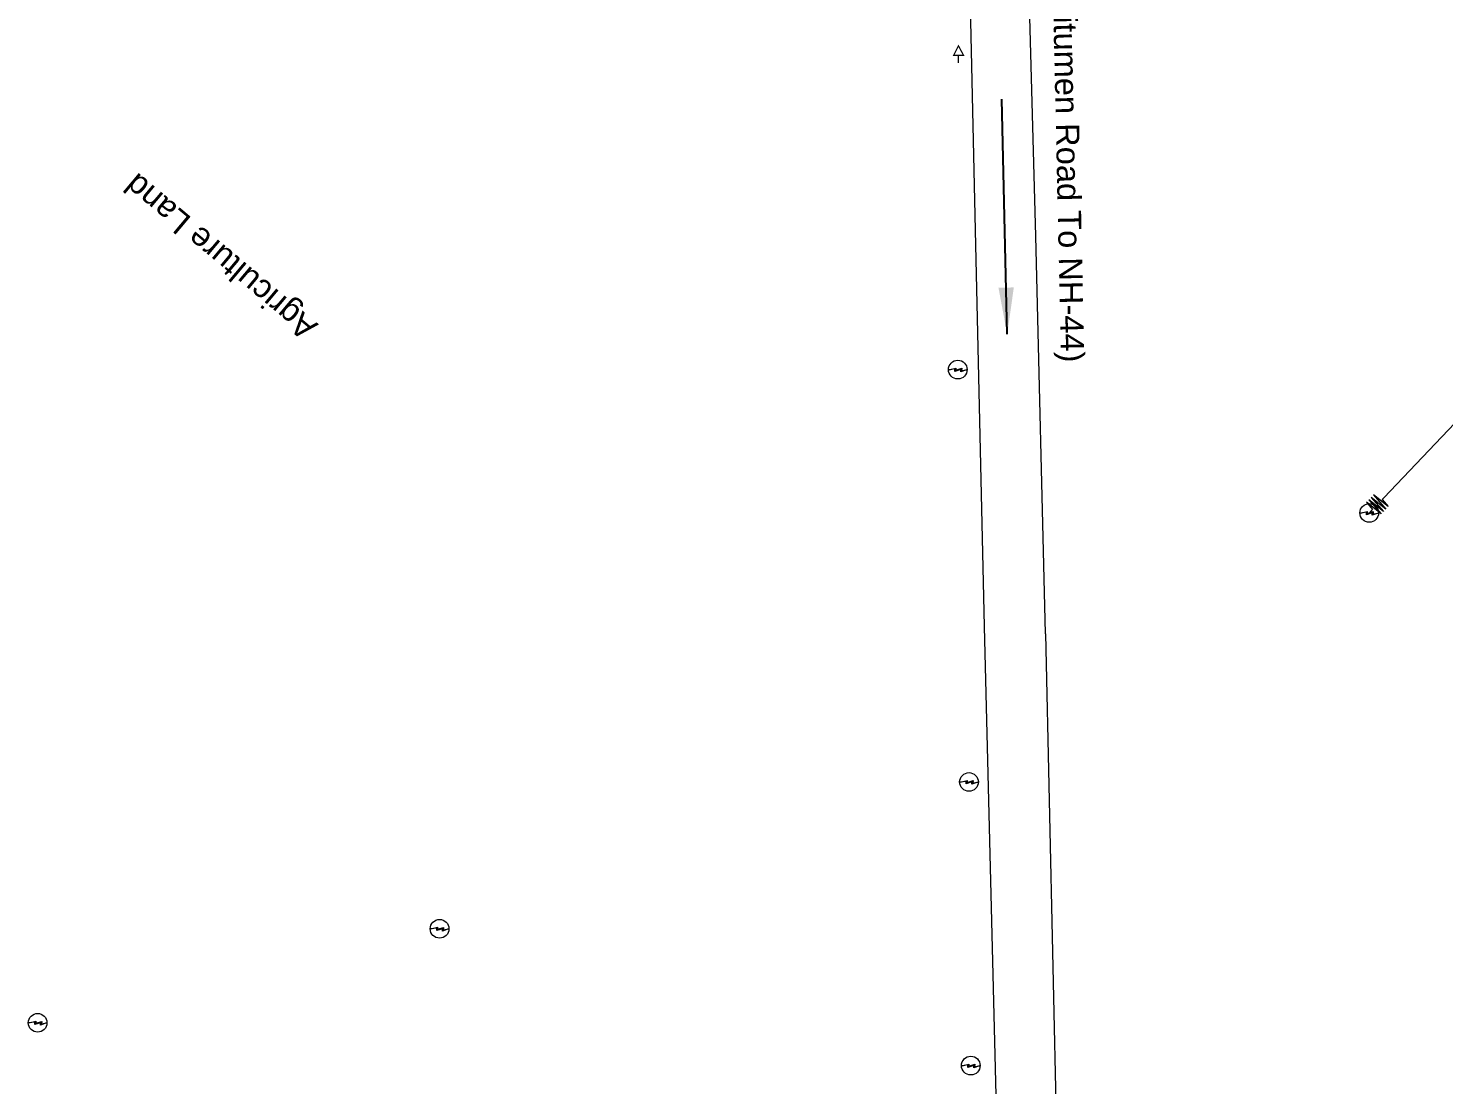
# Model space of a CAD drawing. Header units: metres. Extents: x 628572 to 650094, y 3375792 to 3391117.
# Drawn here: x 634308.7 to 634460.2, y 3387296.9 to 3387409.9 of the extents above; entities that cross this region are included whole.
import ezdxf

# ---------------------------------------------------------------- set-up
doc = ezdxf.new("R2010")
doc.units = ezdxf.units.M
doc.header["$MEASUREMENT"] = 0
for name, color, linetype, lineweight in [('Electric Pole', 251, 'Continuous', 0), ('HT_PWR_LINE', 134, 'POWER', 0), ('Side Details', 251, 'Continuous', 0), ('Sign Board', 251, 'Continuous', 0), ('Subroad Edge', 34, 'Continuous', 0)]:
    doc.layers.add(name, color=color, linetype=linetype, lineweight=lineweight)
doc.styles.get("Standard").update_dxf_attribs({"font": 'arial.ttf'})
doc.styles.add('Text', font='arial.ttf', dxfattribs={"height": 2})
doc.linetypes.add('POWER', pattern='A,10,-0.2,[131,ltypeshp.shx,S=0.4,R=0,X=-0.2,Y=0],-0.2,[131,ltypeshp.shx,S=0.4,R=180,X=1.2,Y=0],-1.2,-0.2,[131,ltypeshp.shx,S=0.4,R=0,X=-0.2,Y=0],-0.2,[131,ltypeshp.shx,S=0.4,R=180,X=1.2,Y=0],-1.2,-0.2,[131,ltypeshp.shx,S=0.4,R=0,X=-0.2,Y=0],-0.2,[131,ltypeshp.shx,S=0.4,R=180,X=1.2,Y=0],-1.2', length=14.8)
doc.dimstyles.new('ISO-25', dxfattribs={"dimtxt": 2.5, "dimasz": 2.5, "dimexe": 1.25, "dimexo": 0.625, "dimtad": 1, "dimtxsty": 'Standard', "dimcen": 2.5, "dimadec": 0, "dimazin": 0, "dimtfac": 1, "dimtmove": 0, "dimatfit": 3, "dimfxl": 1, "dimarcsym": 0})

# ---------------------------------------------------------------- blocks, each defined once
blk = doc.blocks.new('EP')
blk.add_hatch(color=8).paths.add_polyline_path([(0.31, -0.24), (0.31, 0), (-0.31, -0.19), (-0.31, 0.07), (-0.93, -0.01), (-0.21, 0.16), (-0.21, -0.05), (0.43, 0.15), (0.41, -0.1), (0.94, -0.01)])
at = {"color": 8}
for p, q in [((-0.93, -0.01), (-0.21, 0.16)), ((-0.31, 0.07), (-0.93, -0.01)), ((-0.31, -0.19), (-0.31, 0.07)), ((0.31, 0), (-0.31, -0.19)), ((-0.21, 0.16), (-0.21, -0.05)), ((-0.21, -0.05), (0.43, 0.15)), ((0.31, -0.24), (0.31, 0)), ((0.43, 0.15), (0.41, -0.1)), ((0.94, -0.01), (0.31, -0.24)), ((0.41, -0.1), (0.94, -0.01))]:
    blk.add_line(p, q, dxfattribs=at)
blk.add_circle((0, 0), 1, dxfattribs=at)
blk = doc.blocks.new('TSB')
at = {"const_width": 0.132, "flags": 128}
blk.add_lwpolyline([(-0.51, 0.84), (0.54, 0.84), (0, 1.85), (-0.51, 0.84)], close=True, dxfattribs=at)
at = {"const_width": 0.142, "flags": 128}
blk.add_lwpolyline([(0, 0.84), (0, 0)], dxfattribs=at)

msp = doc.modelspace()

# ---------------------------------------------------------------- linework, layer by layer
at = {"layer": 'HT_PWR_LINE', "flags": 128}
msp.add_lwpolyline([(634534.2065, 3387464.762), (634525.4773, 3387452.5636), (634525.326, 3387452.3522), (634526.0761, 3387451.6801), (634524.3417, 3387452.6999), (634525.8666, 3387451.3873), (634524.1322, 3387452.4072), (634525.6571, 3387451.0946), (634523.9227, 3387452.1144), (634525.4476, 3387450.8018), (634523.7132, 3387451.8217), (634524.4633, 3387451.1496), (634524.3134, 3387450.9372), (634515.5842, 3387438.7388), (634515.4329, 3387438.5274), (634516.1831, 3387437.8553), (634514.4486, 3387438.8751), (634515.9736, 3387437.5625), (634514.2391, 3387438.5824), (634515.7641, 3387437.2698), (634514.0296, 3387438.2896), (634515.5546, 3387436.977), (634513.8201, 3387437.9969), (634514.5703, 3387437.3248), (634514.4203, 3387437.1124), (634513.0574, 3387435.2077), (634507.2888, 3387423.9435), (634507.1703, 3387423.7121), (634508.0113, 3387423.1578), (634506.1455, 3387423.9111), (634507.8472, 3387422.8374), (634505.9814, 3387423.5906), (634507.6831, 3387422.517), (634505.8173, 3387423.2702), (634507.519, 3387422.1965), (634505.6532, 3387422.9498), (634506.4942, 3387422.3955), (634506.3774, 3387422.1637), (634499.5415, 3387408.8153), (634499.423, 3387408.5838), (634500.2639, 3387408.0296), (634498.3982, 3387408.7828), (634500.0998, 3387407.7092), (634498.2341, 3387408.4624), (634499.9357, 3387407.3887), (634498.07, 3387408.142), (634499.7716, 3387407.0683), (634497.9059, 3387407.8216), (634498.7468, 3387407.2673), (634498.63, 3387407.0355), (634493.3797, 3387396.7832), (634490.5933, 3387394.7057), (634490.3847, 3387394.5505), (634490.894, 3387393.6816), (634489.5535, 3387395.1821), (634490.6051, 3387393.4667), (634489.2646, 3387394.9672), (634490.3163, 3387393.2518), (634488.9758, 3387394.7523), (634490.0274, 3387393.037), (634488.6869, 3387394.5375), (634489.1962, 3387393.6685), (634488.9898, 3387393.5129), (634478.549, 3387385.7463), (634477.1839, 3387384.3167), (634477.0047, 3387384.1283), (634477.6544, 3387383.3587), (634476.0782, 3387384.6093), (634477.4063, 3387383.0978), (634475.8301, 3387384.3484), (634477.1582, 3387382.8369), (634475.582, 3387384.0876), (634476.9101, 3387382.5761), (634475.3339, 3387383.8267), (634475.9836, 3387383.057), (634475.8057, 3387382.8675), (634465.469, 3387371.9988), (634465.2898, 3387371.8104), (634465.9395, 3387371.0408), (634464.3633, 3387372.2914), (634465.6914, 3387370.7799), (634464.1152, 3387372.0305), (634465.4433, 3387370.519), (634463.8671, 3387371.7696), (634465.1952, 3387370.2582), (634463.619, 3387371.5088), (634464.2687, 3387370.7391), (634464.0908, 3387370.5496), (634453.7541, 3387359.6809), (634453.5749, 3387359.4925), (634454.2245, 3387358.7228), (634452.6484, 3387359.9735), (634453.9765, 3387358.462), (634452.4003, 3387359.7126), (634453.7284, 3387358.2011), (634452.1522, 3387359.4517), (634453.4803, 3387357.9402), (634451.9041, 3387359.1909), (634452.5537, 3387358.4212), (634452.3758, 3387358.2317), (634452.2154, 3387358.063)], dxfattribs=at)
at = {"layer": 'Subroad Edge', "flags": 128}
for points in [[(634407.1252, 3387549.764), (634407.9139, 3387506.8751), (634407.7, 3387471.9601), (634408.4554, 3387449.5471), (634408.7193, 3387435.8091), (634408.9997, 3387429.2392), (634409.3384, 3387418.7142), (634410.0162, 3387388.3162), (634410.9789, 3387345.8773), (634412.3623, 3387291.4284)], [(634413.5631, 3387550.3364), (634414.2158, 3387507.8955), (634414.3671, 3387470.3845), (634414.8858, 3387443.0495), (634415.2161, 3387438.6956), (634415.6363, 3387418.9436), (634416.4973, 3387387.6556), (634417.5319, 3387345.1487), (634417.5499, 3387345.1207), (634418.7233, 3387291.6038)]]:
    msp.add_lwpolyline(points, dxfattribs=at)

# ---------------------------------------------------------------- block references
at = {"layer": 'Electric Pole'}
for p in [(634408.1692, 3387373.3891), (634452.1981, 3387358.0449), (634409.3679, 3387329.2512), (634352.7139, 3387313.5357), (634309.7015, 3387303.476), (634409.5588, 3387298.8962)]:
    msp.add_blockref('EP', p, dxfattribs=at)
at = {"layer": 'Sign Board'}
msp.add_blockref('TSB', (634408.2391, 3387406.1941), dxfattribs=at)

# ---------------------------------------------------------------- texts
at = {"layer": 'Side Details'}
msp.add_text('Agriculture Land', height=2.5, rotation=139.980944, dxfattribs=at).set_placement((634339.8141, 3387378.2232))
at = {"layer": 'Subroad Edge', "style": 'Text'}
msp.add_text('(Bitumen Road To NH-44)', height=2.5, rotation=271.255987, dxfattribs=at).set_placement((634418.329, 3387414.6847))

# ---------------------------------------------------------------- leaders
at = {"layer": 'Subroad Edge'}
msp.add_leader([(634413.4553, 3387377.168), (634412.8849, 3387402.3251)], dimstyle='ISO-25', override={"dimasz": 5, "dimtad": 0}, dxfattribs=at)

doc.saveas('drawing.dxf')
